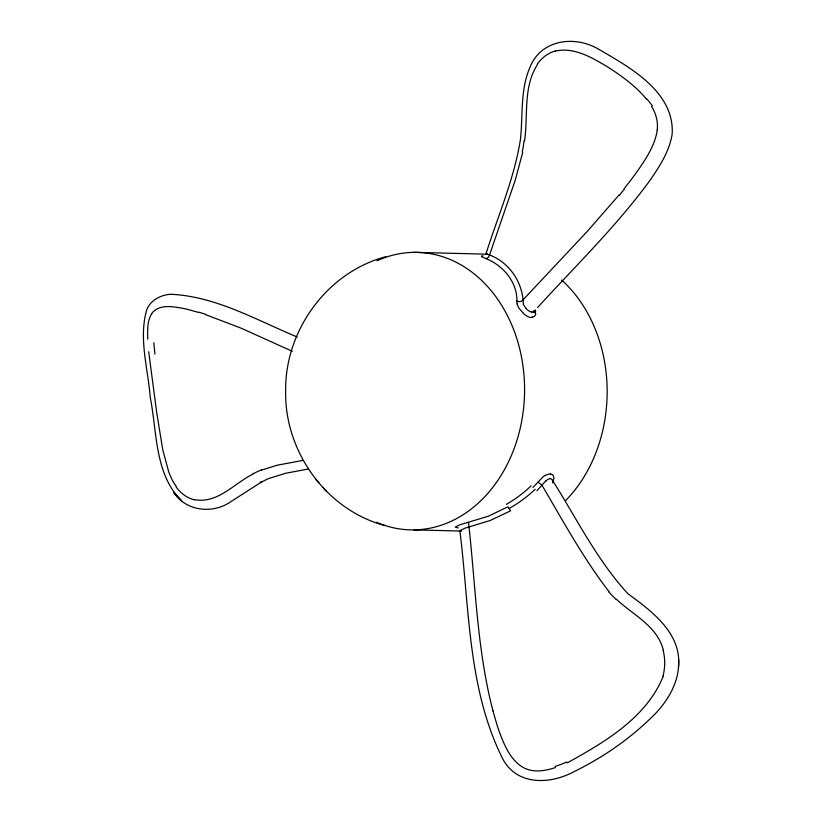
<?xml version="1.0" encoding="UTF-8"?>
<svg xmlns="http://www.w3.org/2000/svg" width="822" height="822" viewBox="0 0 822 822"><rect width="100%" height="100%" fill="white"/><g stroke="black" fill="none" stroke-linecap="round" stroke-linejoin="round"><path stroke-width="1.23" d="M678.458 667.207C682.013 633.279 651.897 611.342 627.823 593.638C597.07 560.172 576.643 518.61 552.507 480.356L552.816 481.26M678.561 660.354L678.571 659.717C679.845 679.547 669.683 698.042 656.665 712.284C633.063 736.584 604.941 756.466 574.568 771.396C550.699 784.486 516.833 786.14 502.561 758.521C467.492 688.404 469.526 606.862 459.837 530.693L465.293 528.053L490.107 520.542L510.606 510.811L507.893 506.804L488.319 516.226L459.837 524.806L455.183 527.108L458.234 527.95M535.584 310.007L535.369 313.316A4.028 3.154 4.7 0 1 534.074 310.356M657.21 129.917C658.247 121.718 655.894 113.405 651.599 106.439M524.58 140.747C528.258 115.275 522.843 87.07 537.557 64.383M468.509 522.453C475.342 582.449 476.77 643.472 490.857 702.481A380 372.027 -58.8 0 0 493.036 710.917M522.73 152.317L515.199 180.295L489.522 255.015A4.028 2.877 -67.9 0 1 485.71 258.519L481.969 256.916A8.744 0.976 12.9 0 1 481.63 256.67L481.528 256.392M459.837 530.693L459.827 530.776A11.015 1.408 -12 0 0 460.618 531.002M534.567 310.418L534.084 311.507M663.262 676.126C646.688 717.565 604.663 742.266 567.221 762.878M523.316 304.222C523.018 281.699 508.16 260.225 486.008 253.793C497.927 215.95 514.14 179.062 520.398 139.699C523.131 115.563 519.977 90.173 529.954 67.353C541.01 39.107 575.462 35.048 599.269 49.608C630.495 67.681 674.615 92.156 672.17 133.996C669.54 151.073 659.85 165.982 650.264 179.977C616.777 225.906 575.821 265.619 537.609 307.5M552.826 481.815C554.501 479.226 554.398 474.366 550.606 473.873M151.618 313.778C147.046 321.361 147.57 330.65 147.755 339.167M624.155 188.68L632.58 177.788A215.138 117.207 -66.1 0 0 637.523 171.027C645.373 159.632 653.377 147.734 656.531 134.048A28.513 17.262 -66.3 0 0 657.271 129.897M619.007 195.03L587.535 231.116L522.638 300.297A4.028 3.319 -0.2 0 1 516.915 300.986C517.213 281.936 502.951 265.167 485.71 258.519M545.726 480.983L536.91 490.826M532.985 487.446L542.818 477.048A8.857 4.028 -45.2 0 1 544.03 476.123L545.315 475.291M486.008 253.782L487.076 253.731M252.806 474.171C233.993 483.583 217.511 503.978 194.516 499.653M261.478 470.102L277.23 465.211L302.547 460.474M555.456 767.543C546.198 770.604 535.81 772.608 526.419 768.971A28.513 27.486 -79.7 0 1 522.587 767.121C510.462 759.723 504.667 745.79 499.797 733.111A215.148 209.538 -65 0 1 496.991 724.881L492.964 710.938M385.765 256.721C326.981 272.246 284.792 330.701 285.645 391.046C284.391 451.175 326.149 510.02 384.768 525.484M555.364 51.087C573.684 46.895 591.224 57.221 606.441 66.181C620.908 75.377 635.139 85.509 646.174 98.763M308.127 469.054L285.553 473.277L268.321 478.671L260.276 482.576L261.941 481.723L228.321 503.3C210.504 513.997 185.186 510.472 173.617 492.275L181.775 500.988C154.485 474.304 157.208 432.177 150.241 397.416C148.032 368.513 138.435 338.294 146.758 309.678C150.652 300.133 160.557 295.088 170.411 294.255C215.59 296.177 256.423 320.056 297.287 337.03M533.19 312.052L531.546 311.918M532.481 317.292L531.279 317.313M413.887 252.333L485.617 254.152M413.867 529.882L461.224 531.063M549.764 478.548L551.377 479.021A10.861 5.785 -55 0 1 552.456 480.408M460.793 531.187L460.248 531.104M199.058 312.565L188.166 309.545A215.138 137.572 59.2 0 0 181.693 308.116C172.517 306.585 161.112 304.469 153.519 311.425A28.513 18.485 64.7 0 0 151.638 313.798M205.634 314.651L240.99 328.122L292.272 351.271M523.357 313.12L519.319 308.671A8.384 3.504 48.6 0 1 518.374 307.14L517.141 303.955M616.336 599.217C633.094 615.01 657.261 625.974 663.344 650.151M526.08 308.178L523.943 305.424A4.953 1.85 51.7 0 1 523.326 304.232M315.432 478.959L318.987 482.956M322.614 487.086L326.488 491.453M609.061 591.706C583.497 558.508 563.265 521.456 542.078 485.37A4.028 0.812 40.9 0 0 537.886 482.195M176.422 486.963L172.147 479.935L168.798 472.136L162.746 449.747L156.642 412.089L148.679 351.693M377 260.79A138.805 110.693 -88.6 0 1 524.59 389.803A138.805 110.693 -88.6 0 1 376.568 522.299M561.601 280.035A138.805 110.693 -88.6 0 1 565.587 500.588M616.171 599.474A121.409 99.411 -87.4 0 1 608.855 591.974M663.107 650.243A41.295 33.27 -88 0 1 662.984 676.013M566.769 761.973A128.89 121.091 32.9 0 1 555.035 766.464M545.284 475.578A11.261 5.333 -45.8 0 1 550.514 474.017M545.849 481.189A6.134 2.959 -54.6 0 1 549.723 478.63M552.713 481.332A8.035 4.377 -50.7 0 1 552.682 482.904M531.146 485.781A120.639 111.648 -14.5 0 1 506.352 504.359M535.204 489.254A127.698 118.389 -12 0 1 509.147 508.499M524.087 140.675A121.409 94.664 -86.2 0 1 522.258 152.183M537.311 64.095A41.295 32.623 -87.7 0 1 555.353 50.995M646.349 98.609A128.89 91.252 -41.9 0 1 652.349 105.843M624.33 189.122A379.99 197.311 -65.2 0 1 619.182 195.472M517.202 303.986A14.642 6.175 48.3 0 1 516.956 301.016M535.769 313.572A12.155 6.309 45.2 0 1 532.327 317.056M531.423 317.59A13.81 6.874 51.3 0 1 523.265 313.408M534.095 311.528A5.795 2.908 53.2 0 1 533.17 312.021M531.629 312.134A10.018 4.942 54.3 0 1 525.957 308.425M481.61 256.402A11.621 1.325 11.4 0 1 483.1 255.848M252.734 473.955A121.409 96.153 87.9 0 1 261.437 469.948M194.485 499.817A41.295 32.87 -90 0 1 176.257 487.148M154.916 354.097A128.89 51.889 77.4 0 1 153.858 342.692M199.006 312.237A379.99 237.445 57.1 0 1 205.592 314.323"/></g></svg>
